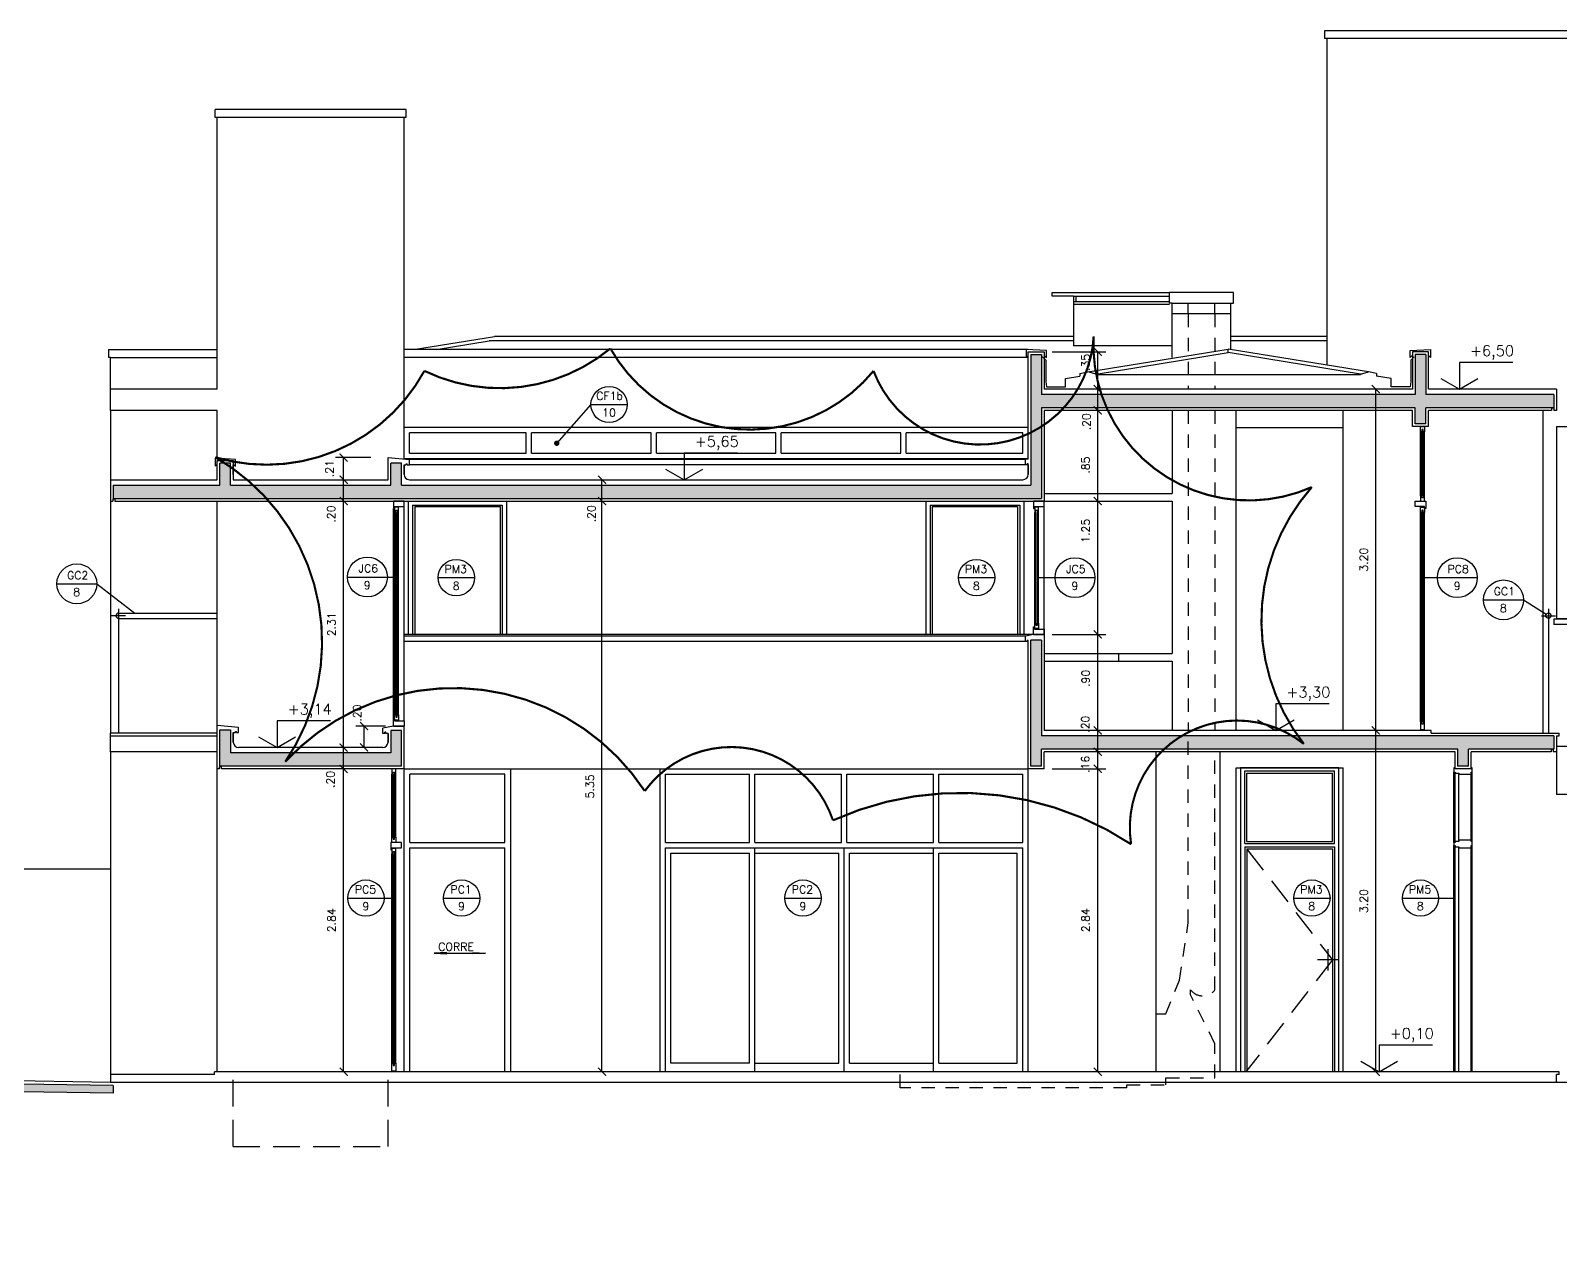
# Model space of a CAD drawing. Header units: millimetres. Extents: x 361 to 486, y 146 to 158.
# Drawn here: x 371.51 to 385.85, y 146.5 to 157.93 of the extents above; entities that cross this region are included whole.
import ezdxf

# ---------------------------------------------------------------- set-up
doc = ezdxf.new("R2010")
doc.units = ezdxf.units.MM
doc.linetypes.add('DASHDOT', pattern=[1, 0.5, -0.25, 0, -0.25])
doc.linetypes.add('HIDDEN', pattern=[0.375, 0.25, -0.125])
for name, color, linetype in [('ALV', 5, 'Continuous'), ('CAIX', 2, 'Continuous'), ('CAIXN', 7, 'Continuous'), ('COTAS', 1, 'Continuous'), ('LPROJ', 7, 'HIDDEN'), ('LVISTA', 1, 'Continuous'), ('LVISTA01', 8, 'Continuous'), ('LVISTA02', 1, 'Continuous'), ('LVISTA025', 3, 'Continuous'), ('LVISTA03', 4, 'Continuous'), ('NOTAS', 2, 'Continuous'), ('REVEST', 2, 'Continuous'), ('SOLID', 8, 'Continuous')]:
    doc.layers.add(name, color=color, linetype=linetype)
doc.styles.add('60-50', font='romans.shx', dxfattribs={"height": 0.075})
doc.styles.add('80-50', font='romans.shx', dxfattribs={"height": 0.1})
doc.dimstyles.new('50', dxfattribs={"dimtxt": 0.1, "dimasz": 2.5, "dimexe": 1.25, "dimexo": 0.625, "dimgap": 0.075, "dimtad": 1, "dimzin": 0, "dimdsep": 46, "dimtxsty": '60-50', "dimcen": 2.5, "dimclrt": 3, "dimadec": 0, "dimazin": 0, "dimtfac": 1, "dimtmove": 0, "dimatfit": 3, "dimfxl": 1, "dimarcsym": 0})

# ---------------------------------------------------------------- blocks, each defined once
blk = doc.blocks.new('_ARCHTICK')
at = {"color": 0, "linetype": 'ByBlock', "const_width": 0.15}
blk.add_lwpolyline([(-0.5, -0.5), (0.5, 0.5)], dxfattribs=at)
blk = doc.blocks.new('*D22')
at = {"color": 0, "linetype": 'ByBlock'}
blk.add_line((374.445, 148.173), (374.445, 151.013), dxfattribs=at)
at = {"layer": 'DEFPOINTS', "color": 0, "linetype": 'ByBlock'}
for p in [(374.445, 151.013), (374.445, 151.013), (374.445, 148.173)]:
    blk.add_point(p, dxfattribs=at)
at = {"color": 0, "linetype": 'ByBlock', "xscale": 0.075, "yscale": 0.075, "zscale": 0.075}
for p, rotation in [((374.445, 151.013), 90), ((374.445, 148.173), 270)]:
    blk.add_blockref('_ARCHTICK', p, dxfattribs=dict(at, rotation=rotation))
at = {"color": 3, "linetype": 'ByBlock', "insert": (374.332, 149.593), "char_height": 0.075, "attachment_point": 5, "rotation": 90, "style": '60-50'}
blk.add_mtext('2.84', dxfattribs=at)
blk = doc.blocks.new('*D23')
at = {"color": 0, "linetype": 'ByBlock'}
blk.add_line((374.53, 151.023), (374.53, 151.223), dxfattribs=at)
at = {"layer": 'DEFPOINTS', "color": 0, "linetype": 'ByBlock'}
for p in [(374.53, 151.223), (374.53, 151.223), (374.53, 151.023)]:
    blk.add_point(p, dxfattribs=at)
at = {"color": 0, "linetype": 'ByBlock', "xscale": 0.075, "yscale": 0.075, "zscale": 0.075}
for p, rotation in [((374.53, 151.223), 90), ((374.53, 151.023), 270)]:
    blk.add_blockref('_ARCHTICK', p, dxfattribs=dict(at, rotation=rotation))
at = {"color": 3, "linetype": 'ByBlock', "insert": (374.406, 150.923), "char_height": 0.075, "attachment_point": 5, "rotation": 90, "style": '60-50'}
blk.add_mtext('.20', dxfattribs=at)
blk = doc.blocks.new('*D24')
at = {"color": 0, "linetype": 'ByBlock'}
blk.add_line((374.445, 151.213), (374.445, 153.523), dxfattribs=at)
at = {"layer": 'DEFPOINTS', "color": 0, "linetype": 'ByBlock'}
for p in [(374.445, 153.523), (374.445, 153.523), (374.445, 151.213)]:
    blk.add_point(p, dxfattribs=at)
at = {"color": 0, "linetype": 'ByBlock', "xscale": 0.075, "yscale": 0.075, "zscale": 0.075}
for p, rotation in [((374.445, 153.523), 90), ((374.445, 151.213), 270)]:
    blk.add_blockref('_ARCHTICK', p, dxfattribs=dict(at, rotation=rotation))
at = {"color": 3, "linetype": 'ByBlock', "insert": (374.332, 152.368), "char_height": 0.075, "attachment_point": 5, "rotation": 90, "style": '60-50'}
blk.add_mtext('2.31', dxfattribs=at)
blk = doc.blocks.new('*D25')
at = {"color": 0, "linetype": 'ByBlock'}
blk.add_line((374.53, 153.523), (374.53, 153.723), dxfattribs=at)
at = {"layer": 'DEFPOINTS', "color": 0, "linetype": 'ByBlock'}
for p in [(374.53, 153.723), (374.53, 153.723), (374.53, 153.523)]:
    blk.add_point(p, dxfattribs=at)
at = {"color": 0, "linetype": 'ByBlock', "xscale": 0.075, "yscale": 0.075, "zscale": 0.075}
for p, rotation in [((374.53, 153.723), 90), ((374.53, 153.523), 270)]:
    blk.add_blockref('_ARCHTICK', p, dxfattribs=dict(at, rotation=rotation))
at = {"color": 3, "linetype": 'ByBlock', "insert": (374.413, 153.401), "char_height": 0.075, "attachment_point": 5, "rotation": 90, "style": '60-50'}
blk.add_mtext('.20', dxfattribs=at)
blk = doc.blocks.new('*D26')
at = {"color": 0, "linetype": 'ByBlock'}
for p, q in [((374.786, 153.931), (374.455, 153.931)), ((374.53, 153.723), (374.53, 153.931))]:
    blk.add_line(p, q, dxfattribs=at)
at = {"layer": 'DEFPOINTS', "color": 0, "linetype": 'ByBlock'}
for p in [(374.53, 153.931), (374.861, 153.931), (374.53, 153.723)]:
    blk.add_point(p, dxfattribs=at)
at = {"color": 0, "linetype": 'ByBlock', "xscale": 0.075, "yscale": 0.075, "zscale": 0.075}
for p, rotation in [((374.53, 153.931), 90), ((374.53, 153.723), 270)]:
    blk.add_blockref('_ARCHTICK', p, dxfattribs=dict(at, rotation=rotation))
at = {"color": 3, "linetype": 'ByBlock', "insert": (374.398, 153.827), "char_height": 0.075, "attachment_point": 5, "rotation": 90, "style": '60-50'}
blk.add_mtext('.21', dxfattribs=at)
blk = doc.blocks.new('*D27')
at = {"color": 0, "linetype": 'ByBlock'}
for p, q in [((374.836, 151.423), (374.561, 151.423)), ((374.636, 151.423), (374.636, 151.223)), ((374.579, 151.223), (374.561, 151.223))]:
    blk.add_line(p, q, dxfattribs=at)
at = {"layer": 'DEFPOINTS', "color": 0, "linetype": 'ByBlock'}
for p in [(374.911, 151.423), (374.636, 151.223), (374.654, 151.223)]:
    blk.add_point(p, dxfattribs=at)
at = {"color": 0, "linetype": 'ByBlock', "xscale": 0.075, "yscale": 0.075, "zscale": 0.075}
for p, rotation in [((374.636, 151.423), 90), ((374.636, 151.223), 270)]:
    blk.add_blockref('_ARCHTICK', p, dxfattribs=dict(at, rotation=rotation))
at = {"color": 3, "linetype": 'ByBlock', "insert": (374.573, 151.546), "char_height": 0.075, "attachment_point": 5, "rotation": 90, "style": '60-50'}
blk.add_mtext('.20', dxfattribs=at)
blk = doc.blocks.new('*D28')
at = {"color": 0, "linetype": 'ByBlock'}
blk.add_line((376.866, 148.173), (376.866, 153.523), dxfattribs=at)
at = {"layer": 'DEFPOINTS', "color": 0, "linetype": 'ByBlock'}
for p in [(376.866, 153.523), (376.866, 153.523), (376.866, 148.173)]:
    blk.add_point(p, dxfattribs=at)
at = {"color": 0, "linetype": 'ByBlock', "xscale": 0.075, "yscale": 0.075, "zscale": 0.075}
for p, rotation in [((376.866, 153.523), 90), ((376.866, 148.173), 270)]:
    blk.add_blockref('_ARCHTICK', p, dxfattribs=dict(at, rotation=rotation))
at = {"color": 3, "linetype": 'ByBlock', "insert": (376.753, 150.848), "char_height": 0.075, "attachment_point": 5, "rotation": 90, "style": '60-50'}
blk.add_mtext('5.35', dxfattribs=at)
blk = doc.blocks.new('*D29')
at = {"color": 0, "linetype": 'ByBlock'}
blk.add_line((376.866, 153.523), (376.866, 153.723), dxfattribs=at)
at = {"layer": 'DEFPOINTS', "color": 0, "linetype": 'ByBlock'}
for p in [(376.866, 153.723), (376.866, 153.723), (376.866, 153.523)]:
    blk.add_point(p, dxfattribs=at)
at = {"color": 0, "linetype": 'ByBlock', "xscale": 0.075, "yscale": 0.075, "zscale": 0.075}
for p, rotation in [((376.866, 153.723), 90), ((376.866, 153.523), 270)]:
    blk.add_blockref('_ARCHTICK', p, dxfattribs=dict(at, rotation=rotation))
at = {"color": 3, "linetype": 'ByBlock', "insert": (376.767, 153.404), "char_height": 0.075, "attachment_point": 5, "rotation": 90, "style": '60-50'}
blk.add_mtext('.20', dxfattribs=at)
blk = doc.blocks.new('*D30')
at = {"color": 0, "linetype": 'ByBlock'}
for p, q in [((381.086, 151.013), (381.587, 151.013)), ((381.512, 148.173), (381.512, 151.013))]:
    blk.add_line(p, q, dxfattribs=at)
at = {"layer": 'DEFPOINTS', "color": 0, "linetype": 'ByBlock'}
for p in [(381.011, 151.013), (381.512, 151.013), (381.512, 148.173)]:
    blk.add_point(p, dxfattribs=at)
at = {"color": 0, "linetype": 'ByBlock', "xscale": 0.075, "yscale": 0.075, "zscale": 0.075}
for p, rotation in [((381.512, 151.013), 90), ((381.512, 148.173), 270)]:
    blk.add_blockref('_ARCHTICK', p, dxfattribs=dict(at, rotation=rotation))
at = {"color": 3, "linetype": 'ByBlock', "insert": (381.399, 149.593), "char_height": 0.075, "attachment_point": 5, "rotation": 90, "style": '60-50'}
blk.add_mtext('2.84', dxfattribs=at)
blk = doc.blocks.new('*D31')
at = {"color": 0, "linetype": 'ByBlock'}
blk.add_line((381.512, 151.013), (381.512, 151.173), dxfattribs=at)
at = {"layer": 'DEFPOINTS', "color": 0, "linetype": 'ByBlock'}
for p in [(381.512, 151.173), (381.512, 151.173), (381.011, 151.013)]:
    blk.add_point(p, dxfattribs=at)
at = {"color": 0, "linetype": 'ByBlock', "xscale": 0.075, "yscale": 0.075, "zscale": 0.075}
for p, rotation in [((381.512, 151.173), 90), ((381.512, 151.013), 270)]:
    blk.add_blockref('_ARCHTICK', p, dxfattribs=dict(at, rotation=rotation))
at = {"color": 3, "linetype": 'ByBlock', "insert": (381.396, 151.055), "char_height": 0.075, "attachment_point": 5, "rotation": 90, "style": '60-50'}
blk.add_mtext('.16', dxfattribs=at)
blk = doc.blocks.new('*D32')
at = {"color": 0, "linetype": 'ByBlock'}
blk.add_line((381.512, 151.173), (381.512, 151.373), dxfattribs=at)
at = {"layer": 'DEFPOINTS', "color": 0, "linetype": 'ByBlock'}
for p in [(381.512, 151.373), (381.512, 151.373), (381.512, 151.173)]:
    blk.add_point(p, dxfattribs=at)
at = {"color": 0, "linetype": 'ByBlock', "xscale": 0.075, "yscale": 0.075, "zscale": 0.075}
for p, rotation in [((381.512, 151.373), 90), ((381.512, 151.173), 270)]:
    blk.add_blockref('_ARCHTICK', p, dxfattribs=dict(at, rotation=rotation))
at = {"color": 3, "linetype": 'ByBlock', "insert": (381.396, 151.431), "char_height": 0.075, "attachment_point": 5, "rotation": 90, "style": '60-50'}
blk.add_mtext('.20', dxfattribs=at)
blk = doc.blocks.new('*D33')
at = {"color": 0, "linetype": 'ByBlock'}
for p, q in [((381.086, 152.273), (381.587, 152.273)), ((381.512, 151.373), (381.512, 152.273))]:
    blk.add_line(p, q, dxfattribs=at)
at = {"layer": 'DEFPOINTS', "color": 0, "linetype": 'ByBlock'}
for p in [(381.011, 152.273), (381.512, 152.273), (381.512, 151.373)]:
    blk.add_point(p, dxfattribs=at)
at = {"color": 0, "linetype": 'ByBlock', "xscale": 0.075, "yscale": 0.075, "zscale": 0.075}
for p, rotation in [((381.512, 152.273), 90), ((381.512, 151.373), 270)]:
    blk.add_blockref('_ARCHTICK', p, dxfattribs=dict(at, rotation=rotation))
at = {"color": 3, "linetype": 'ByBlock', "insert": (381.399, 151.861), "char_height": 0.075, "attachment_point": 5, "rotation": 90, "style": '60-50'}
blk.add_mtext('.90', dxfattribs=at)
blk = doc.blocks.new('*D34')
at = {"color": 0, "linetype": 'ByBlock'}
blk.add_line((381.512, 152.273), (381.512, 153.523), dxfattribs=at)
at = {"layer": 'DEFPOINTS', "color": 0, "linetype": 'ByBlock'}
for p in [(381.512, 153.523), (381.512, 153.523), (381.011, 152.273)]:
    blk.add_point(p, dxfattribs=at)
at = {"color": 0, "linetype": 'ByBlock', "xscale": 0.075, "yscale": 0.075, "zscale": 0.075}
for p, rotation in [((381.512, 153.523), 90), ((381.512, 152.273), 270)]:
    blk.add_blockref('_ARCHTICK', p, dxfattribs=dict(at, rotation=rotation))
at = {"color": 3, "linetype": 'ByBlock', "insert": (381.399, 153.244), "char_height": 0.075, "attachment_point": 5, "rotation": 90, "style": '60-50'}
blk.add_mtext('1.25', dxfattribs=at)
blk = doc.blocks.new('*D35')
at = {"color": 0, "linetype": 'ByBlock'}
blk.add_line((381.512, 153.523), (381.512, 154.373), dxfattribs=at)
at = {"layer": 'DEFPOINTS', "color": 0, "linetype": 'ByBlock'}
for p in [(381.512, 154.373), (381.512, 154.373), (381.512, 153.523)]:
    blk.add_point(p, dxfattribs=at)
at = {"color": 0, "linetype": 'ByBlock', "xscale": 0.075, "yscale": 0.075, "zscale": 0.075}
for p, rotation in [((381.512, 154.373), 90), ((381.512, 153.523), 270)]:
    blk.add_blockref('_ARCHTICK', p, dxfattribs=dict(at, rotation=rotation))
at = {"color": 3, "linetype": 'ByBlock', "insert": (381.399, 153.86), "char_height": 0.075, "attachment_point": 5, "rotation": 90, "style": '60-50'}
blk.add_mtext('.85', dxfattribs=at)
blk = doc.blocks.new('*D36')
at = {"color": 0, "linetype": 'ByBlock'}
blk.add_line((381.512, 154.373), (381.512, 154.573), dxfattribs=at)
at = {"layer": 'DEFPOINTS', "color": 0, "linetype": 'ByBlock'}
for p in [(381.512, 154.573), (381.512, 154.573), (381.512, 154.373)]:
    blk.add_point(p, dxfattribs=at)
at = {"color": 0, "linetype": 'ByBlock', "xscale": 0.075, "yscale": 0.075, "zscale": 0.075}
for p, rotation in [((381.512, 154.573), 90), ((381.512, 154.373), 270)]:
    blk.add_blockref('_ARCHTICK', p, dxfattribs=dict(at, rotation=rotation))
at = {"color": 3, "linetype": 'ByBlock', "insert": (381.406, 154.266), "char_height": 0.075, "attachment_point": 5, "rotation": 90, "style": '60-50'}
blk.add_mtext('.20', dxfattribs=at)
blk = doc.blocks.new('*D37')
at = {"color": 0, "linetype": 'ByBlock'}
for p, q in [((381.086, 154.923), (381.587, 154.923)), ((381.512, 154.573), (381.512, 154.923))]:
    blk.add_line(p, q, dxfattribs=at)
at = {"layer": 'DEFPOINTS', "color": 0, "linetype": 'ByBlock'}
for p in [(381.011, 154.923), (381.512, 154.923), (381.512, 154.573)]:
    blk.add_point(p, dxfattribs=at)
at = {"color": 0, "linetype": 'ByBlock', "xscale": 0.075, "yscale": 0.075, "zscale": 0.075}
for p, rotation in [((381.512, 154.923), 90), ((381.512, 154.573), 270)]:
    blk.add_blockref('_ARCHTICK', p, dxfattribs=dict(at, rotation=rotation))
at = {"color": 3, "linetype": 'ByBlock', "insert": (381.399, 154.822), "char_height": 0.075, "attachment_point": 5, "rotation": 90, "style": '60-50'}
blk.add_mtext('.35', dxfattribs=at)
blk = doc.blocks.new('*D38')
at = {"color": 0, "linetype": 'ByBlock'}
blk.add_line((384.118, 148.173), (384.118, 151.373), dxfattribs=at)
at = {"layer": 'DEFPOINTS', "color": 0, "linetype": 'ByBlock'}
for p in [(384.118, 151.373), (384.118, 151.373), (384.118, 148.173)]:
    blk.add_point(p, dxfattribs=at)
at = {"color": 0, "linetype": 'ByBlock', "xscale": 0.075, "yscale": 0.075, "zscale": 0.075}
for p, rotation in [((384.118, 151.373), 90), ((384.118, 148.173), 270)]:
    blk.add_blockref('_ARCHTICK', p, dxfattribs=dict(at, rotation=rotation))
at = {"color": 3, "linetype": 'ByBlock', "insert": (384.005, 149.773), "char_height": 0.075, "attachment_point": 5, "rotation": 90, "style": '60-50'}
blk.add_mtext('3.20', dxfattribs=at)
blk = doc.blocks.new('*D39')
at = {"color": 0, "linetype": 'ByBlock'}
blk.add_line((384.118, 151.373), (384.118, 154.573), dxfattribs=at)
at = {"layer": 'DEFPOINTS', "color": 0, "linetype": 'ByBlock'}
for p in [(384.118, 154.573), (384.118, 154.573), (384.118, 151.373)]:
    blk.add_point(p, dxfattribs=at)
at = {"color": 0, "linetype": 'ByBlock', "xscale": 0.075, "yscale": 0.075, "zscale": 0.075}
for p, rotation in [((384.118, 154.573), 90), ((384.118, 151.373), 270)]:
    blk.add_blockref('_ARCHTICK', p, dxfattribs=dict(at, rotation=rotation))
at = {"color": 3, "linetype": 'ByBlock', "insert": (384.005, 152.973), "char_height": 0.075, "attachment_point": 5, "rotation": 90, "style": '60-50'}
blk.add_mtext('3.20', dxfattribs=at)

msp = doc.modelspace()

# ---------------------------------------------------------------- hatches: boundary and pattern name
at = {"layer": 'SOLID'}
h = msp.add_hatch(color=256, dxfattribs=at)
h.paths.add_polyline_path([(380.986, 153.548), (380.986, 154.398), (384.486, 154.398), (384.486, 154.248), (384.586, 154.248), (384.586, 154.398), (385.786, 154.398), (385.786, 154.523), (384.586, 154.523), (384.586, 154.898), (384.486, 154.898), (384.486, 154.523), (380.986, 154.523), (380.986, 154.898), (380.886, 154.898), (380.886, 153.673), (374.986, 153.673), (374.986, 153.879), (374.886, 153.879), (374.886, 153.673), (373.386, 153.673), (373.386, 153.879), (373.286, 153.879), (373.286, 153.673), (372.286, 153.673), (372.286, 153.548)])
h.paths.add_polyline_path([(374.986, 151.038), (374.986, 151.371), (374.886, 151.371), (374.886, 151.163), (373.386, 151.163), (373.386, 151.379), (373.286, 151.379), (373.286, 151.038)])
h.paths.add_polyline_path([(380.986, 151.323), (380.986, 152.218), (380.886, 152.218), (380.886, 151.038), (380.986, 151.038), (380.986, 151.198), (384.886, 151.198), (384.886, 151.038), (384.986, 151.038), (384.986, 151.198), (385.786, 151.198), (385.786, 151.323)])
h = msp.add_hatch(color=256, dxfattribs=at)
h.paths.add_polyline_path([(362.205, 151.998), (365.844, 151.998), (365.844, 147.823), (365.944, 147.823), (365.944, 151.998), (366.699, 151.998), (366.699, 154.348), (366.563, 154.348), (366.563, 154.073), (365.194, 154.073), (365.194, 154.348), (365.094, 154.348), (365.094, 152.123), (362.112, 152.123), (362.112, 152.393), (362.005, 152.393), (362.005, 147.823), (362.205, 147.823)])
h.paths.add_polyline_path([(365.194, 152.123), (365.194, 153.948), (366.563, 153.948), (366.563, 152.123)], flags=16)
h.paths.add_polyline_path([(367.463, 151.323), (366.563, 151.323), (366.563, 147.823), (366.699, 147.823), (366.699, 151.198), (367.463, 151.198)])
h.paths.add_polyline_path([(368.702, 148.067), (368.126, 148.038), (368.126, 147.963), (368.532, 147.978), (368.532, 146.498), (370.932, 146.498), (370.932, 147.992), (372.286, 147.971), (372.286, 148.043), (370.762, 148.068), (370.762, 146.668), (368.702, 146.668)])
h.paths.add_polyline_path([(365.358, 153.611), (366.398, 153.611), (366.398, 153.761), (365.358, 153.761)], flags=8)

# ---------------------------------------------------------------- linework, layer by layer
at = {"layer": 'ALV'}
for p, q in [((380.886, 154.898), (380.986, 154.898)), ((380.886, 154.898), (380.886, 153.673)), ((380.986, 154.898), (380.986, 154.523)), ((384.486, 154.898), (384.486, 154.523)), ((384.586, 154.898), (384.486, 154.898)), ((384.586, 154.898), (384.586, 154.523)), ((384.486, 154.523), (380.986, 154.523)), ((385.786, 154.523), (384.586, 154.523)), ((385.786, 154.523), (385.786, 154.398)), ((380.986, 154.398), (380.986, 153.548)), ((384.486, 154.398), (380.986, 154.398)), ((384.486, 154.248), (384.486, 154.398)), ((385.786, 154.398), (384.586, 154.398)), ((384.586, 154.248), (384.586, 154.398)), ((384.586, 154.248), (384.486, 154.248)), ((373.286, 153.673), (373.286, 153.879)), ((373.386, 153.879), (373.286, 153.879)), ((373.386, 153.673), (373.386, 153.879)), ((374.886, 153.673), (374.886, 153.879)), ((374.986, 153.879), (374.886, 153.879)), ((374.986, 153.673), (374.986, 153.879)), ((372.286, 153.673), (373.286, 153.673)), ((372.286, 153.673), (372.286, 153.548)), ((372.286, 153.548), (380.986, 153.548)), ((373.386, 153.673), (374.886, 153.673)), ((374.986, 153.673), (380.886, 153.673)), ((380.886, 151.038), (380.886, 152.218)), ((380.986, 152.218), (380.886, 152.218)), ((380.986, 152.218), (380.986, 151.323)), ((373.286, 151.038), (373.286, 151.379)), ((373.286, 151.379), (373.386, 151.379)), ((373.386, 151.379), (373.386, 151.163)), ((374.886, 151.371), (374.886, 151.163)), ((374.986, 151.371), (374.886, 151.371)), ((374.986, 151.038), (374.986, 151.371)), ((385.786, 151.323), (380.986, 151.323)), ((385.786, 151.323), (385.786, 151.198)), ((374.886, 151.163), (373.386, 151.163)), ((380.986, 151.038), (380.986, 151.198)), ((384.886, 151.198), (380.986, 151.198)), ((384.886, 151.038), (384.886, 151.198)), ((385.786, 151.198), (384.986, 151.198)), ((384.986, 151.038), (384.986, 151.198)), ((374.986, 151.038), (373.286, 151.038)), ((380.986, 151.038), (380.886, 151.038)), ((384.986, 151.038), (384.886, 151.038)), ((372.286, 148.043), (370.762, 148.068)), ((372.286, 147.971), (370.932, 147.992)), ((372.286, 148.043), (372.286, 147.971))]:
    msp.add_line(p, q, dxfattribs=at)
at = {"layer": 'CAIX', "color": 1}
for p, q in [((384.538, 153.573), (384.538, 154.173)), ((384.573, 153.573), (384.573, 154.173)), ((374.911, 151.483), (374.911, 153.453)), ((374.923, 151.518), (374.923, 153.417)), ((374.958, 151.518), (374.958, 153.417)), ((375.011, 151.463), (375.011, 153.473)), ((380.923, 152.378), (380.923, 153.417)), ((380.958, 152.378), (380.958, 153.417)), ((384.538, 151.453), (384.538, 153.417)), ((384.573, 151.453), (384.573, 153.417)), ((374.898, 150.373), (374.898, 150.963)), ((374.933, 150.373), (374.933, 150.963)), ((374.898, 148.253), (374.898, 150.217)), ((374.933, 148.253), (374.933, 150.217))]:
    msp.add_line(p, q, dxfattribs=at)
at = {"layer": 'CAIX'}
for p, q in [((384.548, 153.573), (384.548, 154.173)), ((384.563, 153.573), (384.563, 154.173)), ((374.933, 151.518), (374.933, 153.417)), ((374.948, 151.518), (374.948, 153.417)), ((380.933, 152.378), (380.933, 153.417)), ((380.948, 152.378), (380.948, 153.417)), ((384.548, 151.453), (384.548, 153.417)), ((384.563, 151.453), (384.563, 153.417)), ((385.786, 152.448), (385.786, 152.448)), ((384.861, 150.333), (384.861, 150.973)), ((374.908, 150.373), (374.908, 150.963)), ((374.923, 150.373), (374.923, 150.963)), ((384.896, 150.343), (384.896, 150.963)), ((384.861, 148.173), (384.861, 150.283)), ((384.896, 148.173), (384.896, 150.273)), ((374.908, 148.253), (374.908, 150.217)), ((374.923, 148.253), (374.923, 150.217))]:
    msp.add_line(p, q, dxfattribs=at)
for points in [[(381.011, 154.888), (381.031, 154.868), (381.031, 154.933), (380.841, 154.943), (380.841, 154.868), (380.861, 154.888)], [(380.995, 154.875), (381.025, 154.845), (381.025, 154.643), (381.032, 154.593)], [(384.477, 154.875), (384.447, 154.845), (384.447, 154.643), (384.439, 154.593)], [(384.461, 154.888), (384.441, 154.868), (384.441, 154.933), (384.631, 154.943), (384.631, 154.868), (384.611, 154.888)], [(373.411, 153.869), (373.431, 153.849), (373.431, 153.914), (373.241, 153.924), (373.241, 153.849), (373.261, 153.869)], [(384.861, 151.023), (384.851, 151.023), (384.851, 150.983), (384.861, 150.983), (384.861, 150.973), (384.896, 150.973), (384.896, 150.963), (385.011, 150.963), (385.011, 150.983), (385.021, 150.983), (385.021, 151.023), (385.011, 151.023)]]:
    msp.add_lwpolyline(points, dxfattribs=at)
for points in [[(384.573, 154.223), (384.573, 154.173), (384.563, 154.173), (384.563, 154.193), (384.548, 154.193), (384.548, 154.173), (384.538, 154.173), (384.538, 154.223)], [(384.573, 153.523), (384.573, 153.573), (384.563, 153.573), (384.563, 153.553), (384.548, 153.553), (384.548, 153.573), (384.538, 153.573), (384.538, 153.523)], [(374.911, 153.523), (374.911, 153.453), (374.921, 153.453), (374.921, 153.473), (375.011, 153.473), (375.011, 153.523)], [(374.923, 153.467), (374.923, 153.417), (374.933, 153.417), (374.933, 153.437), (374.948, 153.437), (374.948, 153.417), (374.958, 153.417), (374.958, 153.467)], [(380.911, 153.523), (380.911, 153.453), (380.921, 153.453), (380.921, 153.473), (381.011, 153.473), (381.011, 153.523)], [(380.923, 153.467), (380.923, 153.417), (380.933, 153.417), (380.933, 153.437), (380.948, 153.437), (380.948, 153.417), (380.958, 153.417), (380.958, 153.467)], [(384.586, 153.523), (384.586, 153.453), (384.576, 153.453), (384.576, 153.473), (384.486, 153.473), (384.486, 153.523)], [(384.573, 153.467), (384.573, 153.417), (384.563, 153.417), (384.563, 153.437), (384.548, 153.437), (384.548, 153.417), (384.538, 153.417), (384.538, 153.467)], [(380.911, 152.273), (380.911, 152.343), (380.921, 152.343), (380.921, 152.323), (381.011, 152.323), (381.011, 152.273)], [(380.923, 152.328), (380.923, 152.378), (380.933, 152.378), (380.933, 152.358), (380.948, 152.358), (380.948, 152.378), (380.958, 152.378), (380.958, 152.328)], [(374.911, 151.413), (374.911, 151.483), (374.921, 151.483), (374.921, 151.463), (375.011, 151.463), (375.011, 151.413)], [(374.923, 151.468), (374.923, 151.518), (374.933, 151.518), (374.933, 151.498), (374.948, 151.498), (374.948, 151.518), (374.958, 151.518), (374.958, 151.468)], [(384.573, 151.38), (384.573, 151.453), (384.563, 151.453), (384.563, 151.433), (384.548, 151.433), (384.548, 151.453), (384.538, 151.453), (384.538, 151.38)], [(374.898, 151.013), (374.898, 150.963), (374.908, 150.963), (374.908, 150.983), (374.923, 150.983), (374.923, 150.963), (374.933, 150.963), (374.933, 151.013)], [(374.886, 150.323), (374.886, 150.253), (374.896, 150.253), (374.896, 150.273), (374.986, 150.273), (374.986, 150.323)], [(374.898, 150.323), (374.898, 150.373), (374.908, 150.373), (374.908, 150.353), (374.923, 150.353), (374.923, 150.373), (374.933, 150.373), (374.933, 150.323)], [(374.898, 150.267), (374.898, 150.217), (374.908, 150.217), (374.908, 150.237), (374.923, 150.237), (374.923, 150.217), (374.933, 150.217), (374.933, 150.267)], [(384.896, 150.333), (384.861, 150.333), (384.861, 150.323), (384.851, 150.323), (384.851, 150.293), (384.861, 150.293), (384.861, 150.283), (384.896, 150.283), (384.896, 150.273), (385.011, 150.273), (385.011, 150.293), (385.021, 150.293), (385.021, 150.333), (385.011, 150.333), (385.011, 150.343), (384.896, 150.343)], [(374.898, 148.18), (374.898, 148.253), (374.908, 148.253), (374.908, 148.233), (374.923, 148.233), (374.923, 148.253), (374.933, 148.253), (374.933, 148.18)]]:
    msp.add_lwpolyline(points, close=True, dxfattribs=at)
at = {"layer": 'CAIXN', "color": 8, "ltscale": 0.5}
for p, q in [((376.763, 154.428), (376.443, 154.065)), ((376.763, 154.428), (377.103, 154.428)), ((371.758, 152.747), (372.132, 152.747)), ((372.132, 152.747), (372.489, 152.473)), ((374.481, 152.811), (374.933, 152.811)), ((375.331, 152.805), (375.671, 152.805)), ((380.207, 152.805), (380.547, 152.805)), ((380.948, 152.805), (381.486, 152.805)), ((384.563, 152.805), (385.069, 152.805)), ((385.128, 152.596), (385.502, 152.596)), ((385.502, 152.596), (385.715, 152.462)), ((374.484, 149.801), (374.908, 149.801)), ((375.381, 149.801), (375.721, 149.801)), ((378.58, 149.801), (378.92, 149.801)), ((383.349, 149.801), (383.689, 149.801)), ((384.367, 149.801), (384.861, 149.801))]:
    msp.add_line(p, q, dxfattribs=at)
at = {"layer": 'CAIXN', "color": 8, "ltscale": 0.5, "const_width": 0.025}
msp.add_lwpolyline([(376.43, 154.065, 1), (376.455, 154.065, 1)], format="xyb", close=True, dxfattribs=at)
at = {"layer": 'CAIXN', "color": 8, "ltscale": 0.5}
for centre, radius in [((376.933, 154.428), 0.17), ((374.668, 152.811), 0.187), ((375.501, 152.805), 0.17), ((380.377, 152.805), 0.17), ((381.299, 152.805), 0.187), ((384.882, 152.805), 0.187), ((371.945, 152.747), 0.187), ((385.315, 152.596), 0.187), ((374.654, 149.801), 0.17), ((375.551, 149.801), 0.17), ((378.75, 149.801), 0.17), ((383.519, 149.801), 0.17), ((384.537, 149.801), 0.17)]:
    msp.add_circle(centre, radius, dxfattribs=at)
at = {"layer": 'LPROJ', "ltscale": 0.5}
for p, q in [((382.361, 155.278), (382.361, 154.573)), ((382.611, 155.278), (382.611, 154.573)), ((382.361, 154.373), (382.361, 151.373)), ((382.611, 154.373), (382.611, 151.373)), ((379.661, 148.023), (379.661, 148.173)), ((381.786, 148.023), (379.661, 148.023))]:
    msp.add_line(p, q, dxfattribs=at)
at = {"layer": 'LPROJ'}
for p, q in [((382.911, 150.26), (383.711, 149.223)), ((383.711, 149.223), (382.901, 148.173)), ((373.411, 147.473), (373.411, 148.173)), ((374.861, 147.473), (374.861, 148.173)), ((373.411, 147.473), (374.861, 147.473))]:
    msp.add_line(p, q, dxfattribs=at)
at = {"layer": 'LPROJ', "ltscale": 0.5}
msp.add_lwpolyline([(382.061, 148.717), (382.152, 148.717), (382.278, 149.032), (382.361, 149.57), (382.361, 151.373)], dxfattribs=at)
msp.add_lwpolyline([(381.786, 148.023), (381.786, 148.051), (382.152, 148.051), (382.152, 148.115), (382.611, 148.115), (382.611, 148.436), (382.382, 148.894), (382.382, 148.94), (382.382, 148.94, 0.486468), (382.611, 148.94), (382.611, 148.94), (382.611, 151.173)], format="xyb", dxfattribs=at)
at = {"layer": 'LVISTA', "color": 1}
for p, q in [((382.186, 155.378), (382.186, 155.478)), ((382.786, 155.478), (382.186, 155.478)), ((382.786, 155.378), (382.786, 155.478)), ((382.211, 155.378), (382.186, 155.378)), ((382.211, 154.869), (382.211, 155.378)), ((382.211, 155.378), (382.786, 155.378)), ((382.761, 155.278), (382.211, 155.278)), ((382.361, 155.278), (382.361, 155.378)), ((382.611, 155.278), (382.611, 155.378)), ((382.761, 154.942), (382.761, 155.378))]:
    msp.add_line(p, q, dxfattribs=at)
at = {"layer": 'LVISTA'}
for p, q in [((372.261, 154.868), (373.261, 154.868)), ((381.496, 154.714), (382.736, 154.916)), ((382.736, 154.916), (382.736, 154.946)), ((383.975, 154.714), (382.736, 154.916))]:
    msp.add_line(p, q, dxfattribs=at)
at = {"layer": 'LVISTA', "color": 2}
for p, q in [((381.032, 154.593), (381.211, 154.593)), ((381.211, 154.593), (381.211, 154.671)), ((384.261, 154.593), (384.261, 154.671)), ((384.439, 154.593), (384.261, 154.593)), ((385.811, 151.173), (385.811, 150.773)), ((386.111, 150.773), (385.811, 150.773))]:
    msp.add_line(p, q, dxfattribs=at)
at = {"layer": 'LVISTA01'}
for p, q in [((381.086, 155.478), (382.186, 155.478)), ((381.086, 155.443), (381.086, 155.478)), ((381.286, 155.443), (381.086, 155.443)), ((381.286, 155.443), (381.286, 154.977)), ((381.286, 155.443), (382.186, 155.443)), ((381.311, 155.393), (381.311, 155.443)), ((381.286, 155.393), (382.186, 155.393)), ((381.286, 155.368), (382.186, 155.368)), ((375.099, 154.943), (375.859, 155.067)), ((375.311, 154.943), (375.809, 155.024)), ((381.286, 155.024), (375.809, 155.024)), ((381.286, 155.067), (375.859, 155.067)), ((383.661, 155.067), (382.761, 155.067)), ((383.661, 155.024), (382.761, 155.024)), ((382.211, 154.977), (381.286, 154.977)), ((372.261, 150.073), (366.733, 150.073))]:
    msp.add_line(p, q, dxfattribs=at)
at = {"layer": 'LVISTA02'}
for p, q in [((386.981, 157.858), (383.641, 157.858)), ((375.031, 157.118), (373.241, 157.118)), ((380.861, 154.868), (375.011, 154.868)), ((372.261, 154.373), (372.261, 153.723)), ((382.211, 154.373), (382.211, 153.593)), ((380.861, 154.213), (375.011, 154.213)), ((375.061, 153.973), (375.061, 154.163)), ((376.156, 154.163), (375.061, 154.163)), ((376.156, 153.973), (376.156, 154.163)), ((376.206, 153.973), (376.206, 154.163)), ((377.326, 154.163), (376.206, 154.163)), ((377.326, 153.973), (377.326, 154.163)), ((377.376, 153.973), (377.376, 154.163)), ((378.496, 154.163), (377.376, 154.163)), ((378.496, 153.973), (378.496, 154.163)), ((378.546, 153.973), (378.546, 154.163)), ((379.666, 154.163), (378.546, 154.163)), ((379.666, 153.973), (379.666, 154.163)), ((379.716, 153.973), (379.716, 154.163)), ((380.811, 154.163), (379.716, 154.163)), ((380.811, 153.973), (380.811, 154.163)), ((382.811, 154.213), (383.811, 154.213)), ((385.811, 154.223), (386.811, 154.223)), ((385.811, 154.223), (385.811, 152.423)), ((375.011, 153.923), (380.861, 153.923)), ((375.061, 153.973), (376.156, 153.973)), ((380.836, 153.913), (375.061, 153.913)), ((380.836, 153.863), (375.061, 153.863)), ((376.206, 153.973), (377.326, 153.973)), ((377.376, 153.973), (378.496, 153.973)), ((378.546, 153.973), (379.666, 153.973)), ((379.716, 153.973), (380.811, 153.973)), ((381.011, 153.593), (382.211, 153.593)), ((372.261, 153.523), (372.261, 151.348)), ((375.051, 153.523), (375.051, 152.273)), ((375.091, 153.483), (375.931, 153.483)), ((375.091, 153.483), (375.091, 152.273)), ((375.111, 153.523), (375.911, 153.523)), ((375.111, 153.473), (375.911, 153.473)), ((375.111, 153.473), (375.111, 152.273)), ((375.911, 153.473), (375.911, 152.273)), ((375.931, 153.483), (375.931, 152.273)), ((375.971, 153.523), (375.971, 152.273)), ((379.901, 153.523), (379.901, 152.273)), ((379.941, 153.483), (380.781, 153.483)), ((379.941, 153.483), (379.941, 152.273)), ((379.961, 153.473), (380.761, 153.473)), ((379.961, 153.473), (379.961, 152.273)), ((380.761, 153.473), (380.761, 152.273)), ((380.781, 153.483), (380.781, 152.273)), ((380.821, 153.523), (380.821, 152.273)), ((381.011, 153.523), (382.211, 153.523)), ((382.211, 153.523), (382.211, 152.093)), ((372.336, 152.514), (372.336, 151.348)), ((385.736, 152.514), (385.736, 151.348)), ((386.836, 152.415), (385.786, 152.415)), ((385.786, 152.415), (385.786, 152.365)), ((385.811, 152.423), (386.811, 152.423)), ((380.911, 152.273), (375.011, 152.273)), ((386.836, 152.365), (385.786, 152.365)), ((380.836, 152.205), (375.011, 152.205)), ((381.711, 152.093), (382.211, 152.093)), ((381.711, 152.023), (382.211, 152.023)), ((382.211, 152.023), (382.211, 151.373)), ((372.261, 151.323), (373.261, 151.323)), ((372.261, 151.173), (372.261, 148.148)), ((382.061, 148.173), (382.061, 151.173)), ((382.661, 148.173), (382.661, 151.173)), ((376.011, 148.173), (376.011, 151.013)), ((377.411, 148.173), (377.411, 151.013)), ((380.861, 148.173), (380.861, 151.003)), ((382.811, 148.173), (382.811, 151.023)), ((382.811, 151.023), (383.811, 151.023)), ((382.851, 151.023), (382.851, 148.173)), ((383.771, 151.023), (382.851, 151.023)), ((382.891, 150.313), (382.891, 150.993)), ((382.891, 150.993), (383.731, 150.993)), ((382.911, 150.333), (382.911, 150.973)), ((382.911, 150.973), (383.711, 150.973)), ((383.711, 150.333), (383.711, 150.973)), ((383.731, 150.313), (383.731, 150.993)), ((383.771, 148.173), (383.771, 151.023)), ((383.811, 148.173), (383.811, 151.023)), ((384.851, 150.323), (384.851, 150.983)), ((385.021, 150.333), (385.021, 150.983)), ((375.956, 150.963), (375.066, 150.963)), ((375.066, 150.323), (375.066, 150.963)), ((375.956, 150.323), (375.956, 150.963)), ((385.011, 150.343), (385.011, 150.963)), ((375.066, 150.323), (375.956, 150.323)), ((375.066, 150.273), (375.956, 150.273)), ((375.066, 148.173), (375.066, 150.273)), ((375.956, 148.173), (375.956, 150.273)), ((382.891, 150.313), (383.731, 150.313)), ((382.891, 150.283), (383.731, 150.283)), ((382.891, 150.283), (382.891, 148.173)), ((382.911, 150.333), (383.711, 150.333)), ((382.911, 150.263), (382.911, 148.173)), ((382.911, 150.263), (383.711, 150.263)), ((383.711, 150.263), (383.711, 148.173)), ((383.731, 150.283), (383.731, 148.173)), ((384.851, 148.173), (384.851, 150.293)), ((385.011, 148.173), (385.011, 150.273)), ((385.021, 148.173), (385.021, 150.293)), ((385.811, 148.073), (372.261, 148.073))]:
    msp.add_line(p, q, dxfattribs=at)
at = {"layer": 'LVISTA02', "color": 2}
for p, q in [((372.241, 154.943), (372.241, 154.868)), ((372.241, 154.943), (373.261, 154.943)), ((372.261, 154.868), (372.241, 154.868)), ((372.261, 154.573), (372.261, 154.868)), ((380.861, 154.943), (375.011, 154.943)), ((381.211, 154.671), (381.346, 154.693)), ((381.346, 154.72), (381.421, 154.733)), ((381.346, 154.72), (381.346, 154.693)), ((381.496, 154.714), (381.421, 154.733)), ((381.496, 154.714), (381.496, 154.705)), ((383.975, 154.705), (381.496, 154.705)), ((383.975, 154.714), (384.05, 154.733)), ((383.975, 154.714), (383.975, 154.705)), ((384.125, 154.72), (384.05, 154.733)), ((384.125, 154.72), (384.125, 154.693)), ((384.261, 154.671), (384.125, 154.693)), ((382.811, 151.373), (382.811, 154.373)), ((383.811, 151.373), (383.811, 154.373)), ((385.686, 151.348), (385.686, 154.373)), ((372.336, 152.473), (373.261, 152.473)), ((372.336, 152.423), (373.261, 152.423)), ((380.836, 152.255), (375.011, 152.255)), ((381.011, 152.093), (381.711, 152.093)), ((381.011, 152.023), (381.711, 152.023)), ((381.711, 152.023), (381.711, 152.093)), ((373.261, 151.348), (372.261, 151.348)), ((372.261, 151.173), (372.261, 151.348)), ((373.261, 151.173), (372.261, 151.173)), ((375.011, 151.013), (380.861, 151.013))]:
    msp.add_line(p, q, dxfattribs=at)
at = {"layer": 'LVISTA02', "color": 8}
for p, q in [((377.461, 150.323), (377.461, 150.963)), ((377.461, 150.963), (378.248, 150.963)), ((378.248, 150.323), (378.248, 150.963)), ((378.298, 150.323), (378.298, 150.963)), ((378.298, 150.963), (379.111, 150.963)), ((379.111, 150.323), (379.111, 150.963)), ((379.161, 150.323), (379.161, 150.963)), ((379.161, 150.963), (379.973, 150.963)), ((379.973, 150.323), (379.973, 150.963)), ((380.023, 150.323), (380.023, 150.963)), ((380.023, 150.963), (380.811, 150.963)), ((380.811, 150.323), (380.811, 150.963)), ((377.461, 150.323), (378.248, 150.323)), ((377.461, 148.173), (377.461, 150.273)), ((377.461, 150.273), (380.811, 150.273)), ((378.298, 150.323), (379.111, 150.323)), ((378.298, 148.173), (378.298, 150.273)), ((379.136, 148.173), (379.136, 150.273)), ((379.161, 150.323), (379.973, 150.323)), ((379.973, 148.173), (379.973, 150.273)), ((380.023, 150.323), (380.811, 150.323)), ((380.811, 148.173), (380.811, 150.273)), ((377.513, 148.253), (377.513, 150.223)), ((377.513, 150.223), (378.248, 150.223)), ((378.248, 148.253), (378.248, 150.223)), ((378.298, 150.223), (379.086, 150.223)), ((379.086, 148.253), (379.086, 150.223)), ((379.186, 148.253), (379.186, 150.223)), ((379.186, 150.223), (379.973, 150.223)), ((380.023, 148.253), (380.023, 150.223)), ((380.023, 150.223), (380.758, 150.223)), ((380.758, 148.253), (380.758, 150.223)), ((378.248, 148.253), (377.513, 148.253)), ((378.298, 148.253), (379.086, 148.253)), ((379.186, 148.253), (379.973, 148.253)), ((380.023, 148.253), (380.758, 148.253))]:
    msp.add_line(p, q, dxfattribs=at)
at = {"layer": 'LVISTA02', "color": 2}
msp.add_circle((385.736, 152.448), 0.025, dxfattribs=at)
msp.add_arc((372.336, 152.448), 0.025, 90, 270, dxfattribs=at)
at = {"layer": 'LVISTA025'}
msp.add_line((380.861, 153.863), (380.861, 153.773), dxfattribs=at)
msp.add_arc((380.811, 153.773), 0.05, 270, 0, dxfattribs=at)
at = {"layer": 'LVISTA03', "color": 4}
msp.add_line((392.161, 151.223), (385.811, 151.223), dxfattribs=at)
at = {"layer": 'NOTAS', "color": 8, "linetype": 'DASHDOT'}
for p, q in [((372.401, 152.448), (372.27, 152.448)), ((385.67, 152.448), (385.801, 152.448))]:
    msp.add_line(p, q, dxfattribs=at)
at = {"layer": 'NOTAS', "color": 1}
msp.add_line((375.295, 149.285), (375.775, 149.285), dxfattribs=at)
at = {"layer": 'NOTAS'}
for p, q in [((383.671, 149.123), (383.671, 149.323)), ((383.771, 149.223), (383.571, 149.223))]:
    msp.add_line(p, q, dxfattribs=at)
at = {"layer": 'NOTAS', "color": 211, "const_width": 0.02}
msp.add_lwpolyline([(373.243, 153.933, 0.353788), (375.202, 154.743, 0.293127), (376.945, 154.953, 0.527158), (379.411, 154.743, 0.814356), (381.474, 155.068, 0.561134), (383.519, 153.654, 0.360652), (383.443, 151.247, 0.683446), (381.825, 150.306, 0.257709), (379.031, 150.53, 0.609641), (377.267, 150.805, 0.487414), (373.898, 151.079, 0.43603), (373.243, 153.933)], format="xyb", dxfattribs=at)
at = {"layer": 'NOTAS'}
for points in [[(385.401, 154.823), (384.901, 154.823), (384.901, 154.573)], [(378.137, 153.973), (377.637, 153.973), (377.637, 153.723)], [(383.681, 151.623), (383.181, 151.623), (383.181, 151.373)], [(374.322, 151.463), (373.822, 151.463), (373.822, 151.213)], [(375.413, 149.291), (375.295, 149.285), (375.413, 149.28)], [(375.656, 149.291), (375.775, 149.285), (375.656, 149.28)], [(384.65, 148.423), (384.15, 148.423), (384.15, 148.173)]]:
    msp.add_lwpolyline(points, dxfattribs=at)
at = {"layer": 'NOTAS', "color": 3}
for points in [[(384.728, 154.673), (384.901, 154.573), (385.075, 154.673)], [(377.463, 153.823), (377.637, 153.723), (377.81, 153.823)], [(383.008, 151.473), (383.181, 151.373), (383.354, 151.473)], [(373.648, 151.313), (373.822, 151.213), (373.995, 151.313)], [(383.977, 148.273), (384.15, 148.173), (384.323, 148.273)]]:
    msp.add_lwpolyline(points, dxfattribs=at)
at = {"layer": 'REVEST', "color": 4}
for p, q in [((383.641, 157.858), (383.641, 157.933)), ((383.641, 157.933), (386.981, 157.933)), ((383.661, 154.796), (383.661, 157.858)), ((375.031, 157.193), (373.241, 157.193)), ((373.241, 157.118), (373.241, 157.193)), ((375.031, 157.118), (375.031, 157.193)), ((373.261, 154.573), (373.261, 157.118)), ((375.011, 153.923), (375.011, 157.118)), ((381.421, 154.733), (382.736, 154.946)), ((384.05, 154.733), (382.736, 154.946)), ((373.261, 154.573), (372.261, 154.573)), ((372.261, 154.373), (372.261, 154.573)), ((373.261, 154.373), (372.261, 154.373)), ((373.261, 153.923), (373.261, 154.373)), ((373.261, 151.421), (373.261, 153.523)), ((373.261, 148.173), (373.261, 151.013))]:
    msp.add_line(p, q, dxfattribs=at)
at = {"layer": 'REVEST'}
for p, q in [((380.861, 154.923), (381.011, 154.923)), ((380.861, 153.915), (380.861, 154.923)), ((381.011, 154.923), (381.011, 154.573)), ((384.461, 154.923), (384.461, 154.573)), ((384.611, 154.923), (384.461, 154.923)), ((384.611, 154.573), (384.611, 154.923)), ((384.461, 154.573), (381.011, 154.573)), ((385.811, 154.573), (384.611, 154.573)), ((385.811, 154.573), (385.811, 154.373)), ((381.011, 154.373), (381.011, 153.523)), ((384.461, 154.373), (381.011, 154.373)), ((384.461, 154.223), (384.461, 154.373)), ((385.766, 154.373), (384.611, 154.373)), ((384.611, 154.223), (384.611, 154.373)), ((385.766, 154.393), (385.766, 154.373)), ((385.786, 154.393), (385.766, 154.393)), ((385.786, 154.393), (385.786, 154.373)), ((385.811, 154.373), (385.786, 154.373)), ((384.611, 154.223), (384.461, 154.223)), ((373.261, 153.723), (373.261, 153.904)), ((373.261, 153.904), (373.411, 153.904)), ((373.411, 153.904), (373.411, 153.723)), ((373.411, 153.773), (373.411, 153.863)), ((373.411, 153.773), (373.411, 153.863)), ((374.861, 153.723), (374.861, 153.931)), ((374.861, 153.931), (375.061, 153.913)), ((375.011, 153.773), (375.011, 153.863)), ((375.011, 153.773), (375.011, 153.863)), ((375.011, 153.863), (375.011, 153.773)), ((375.011, 153.863), (375.031, 153.863)), ((375.031, 153.863), (375.031, 153.873)), ((375.031, 153.873), (375.041, 153.873)), ((375.041, 153.863), (375.041, 153.873)), ((375.041, 153.863), (375.061, 153.863)), ((375.061, 153.863), (375.061, 153.913)), ((380.861, 153.915), (380.836, 153.913)), ((380.836, 153.863), (380.836, 153.913)), ((380.851, 153.863), (380.836, 153.863)), ((380.851, 153.863), (380.851, 153.873)), ((380.861, 153.873), (380.851, 153.873)), ((380.861, 153.863), (380.861, 153.873)), ((380.861, 153.773), (380.861, 153.863)), ((380.861, 153.863), (380.861, 153.863)), ((372.261, 153.723), (373.261, 153.723)), ((372.261, 153.723), (372.261, 153.523)), ((373.411, 153.723), (374.861, 153.723)), ((375.061, 153.723), (380.811, 153.723)), ((372.261, 153.523), (372.281, 153.523)), ((372.281, 153.543), (372.301, 153.543)), ((372.281, 153.543), (372.281, 153.523)), ((372.301, 153.543), (372.301, 153.523)), ((372.301, 153.523), (381.011, 153.523)), ((380.911, 152.273), (380.836, 152.255)), ((380.836, 152.205), (380.836, 152.255)), ((380.911, 152.273), (381.011, 152.273)), ((381.011, 152.273), (381.011, 151.373)), ((380.851, 152.205), (380.836, 152.205)), ((380.851, 152.205), (380.851, 152.215)), ((380.861, 152.215), (380.851, 152.215)), ((380.861, 152.205), (380.861, 152.215)), ((380.861, 151.013), (380.861, 152.205)), ((380.861, 152.205), (380.861, 152.205)), ((373.261, 151.013), (373.261, 151.421)), ((373.261, 151.421), (373.461, 151.403)), ((373.461, 151.353), (373.461, 151.403)), ((374.911, 151.413), (374.811, 151.395)), ((374.811, 151.345), (374.811, 151.395)), ((374.911, 151.413), (375.011, 151.413)), ((375.011, 151.013), (375.011, 151.413)), ((373.411, 151.263), (373.411, 151.353)), ((373.411, 151.263), (373.411, 151.353)), ((373.411, 151.353), (373.411, 151.263)), ((373.411, 151.353), (373.431, 151.353)), ((373.431, 151.353), (373.431, 151.363)), ((373.431, 151.363), (373.441, 151.363)), ((373.441, 151.353), (373.441, 151.363)), ((373.441, 151.353), (373.461, 151.353)), ((374.831, 151.345), (374.811, 151.345)), ((374.831, 151.345), (374.831, 151.355)), ((374.841, 151.355), (374.831, 151.355)), ((374.841, 151.345), (374.841, 151.355)), ((374.861, 151.345), (374.841, 151.345)), ((374.861, 151.263), (374.861, 151.345)), ((374.861, 151.263), (374.861, 151.345)), ((374.861, 151.345), (374.861, 151.263)), ((384.636, 151.373), (381.011, 151.373)), ((384.636, 151.348), (384.636, 151.373)), ((384.636, 151.348), (385.836, 151.348)), ((385.811, 151.323), (385.836, 151.323)), ((385.811, 151.323), (385.811, 151.173)), ((385.836, 151.323), (385.836, 151.348)), ((374.811, 151.213), (373.461, 151.213)), ((381.011, 151.013), (381.011, 151.173)), ((384.861, 151.173), (381.011, 151.173)), ((384.861, 151.013), (384.861, 151.173)), ((385.761, 151.173), (385.011, 151.173)), ((385.011, 151.013), (385.011, 151.173)), ((385.761, 151.193), (385.761, 151.173)), ((385.781, 151.193), (385.761, 151.193)), ((385.781, 151.193), (385.781, 151.173)), ((385.811, 151.173), (385.781, 151.173)), ((373.281, 151.013), (373.261, 151.013)), ((373.301, 151.033), (373.281, 151.033)), ((373.281, 151.013), (373.281, 151.033)), ((373.301, 151.013), (373.301, 151.033)), ((375.011, 151.013), (373.301, 151.013)), ((381.011, 151.013), (380.861, 151.013)), ((385.011, 151.013), (384.861, 151.013)), ((372.261, 148.073), (370.732, 148.098)), ((372.261, 148.148), (372.261, 148.073)), ((373.236, 148.148), (372.261, 148.148)), ((373.236, 148.148), (373.236, 148.173)), ((373.261, 148.173), (373.236, 148.173)), ((385.836, 148.173), (373.236, 148.173)), ((385.836, 148.148), (385.811, 148.148)), ((385.811, 148.073), (385.811, 148.148)), ((385.836, 148.148), (385.836, 148.173)), ((397.186, 148.073), (385.811, 148.073))]:
    msp.add_line(p, q, dxfattribs=at)
at = {"layer": 'REVEST', "color": 2}
for p, q in [((381.011, 152.273), (381.011, 153.473)), ((375.011, 148.173), (375.011, 151.003))]:
    msp.add_line(p, q, dxfattribs=at)
at = {"layer": 'REVEST'}
for centre, start, end in [((375.061, 153.773), 180, 270), ((373.461, 151.263), 180, 270), ((374.811, 151.263), 270, 0)]:
    msp.add_arc(centre, 0.05, start, end, dxfattribs=at)

# ---------------------------------------------------------------- texts
at = {"layer": 'CAIXN', "color": 2, "ltscale": 0.5, "char_height": 0.075, "attachment_point": 5, "style": '60-50'}
for s, insert in [('CF1b', (376.938, 154.509)), ('10', (376.932, 154.352)), ('GC2', (371.953, 152.827)), ('JC6', (374.676, 152.892)), ('PM3', (375.496, 152.886)), ('PM3', (380.372, 152.886)), ('JC5', (381.307, 152.886)), ('PC8', (384.89, 152.886)), ('8', (371.943, 152.67)), ('9', (374.666, 152.734)), ('8', (375.499, 152.728)), ('8', (380.375, 152.728)), ('9', (381.297, 152.728)), ('9', (384.88, 152.728)), ('GC1', (385.323, 152.677)), ('8', (385.313, 152.519)), ('PC5', (374.65, 149.882)), ('PC1', (375.546, 149.882)), ('PC2', (378.745, 149.882)), ('PM3', (383.515, 149.882)), ('PM5', (384.533, 149.882)), ('9', (374.653, 149.725)), ('9', (375.549, 149.725)), ('9', (378.748, 149.725)), ('8', (383.517, 149.725)), ('8', (384.535, 149.725))]:
    msp.add_mtext(s, dxfattribs=dict(at, insert=insert))
at = {"layer": 'NOTAS', "color": 3, "style": '80-50'}
for s, p in [('+6,50', (385.002, 154.882)), ('+5,65', (377.737, 154.032)), ('+3,30', (383.281, 151.682)), ('+3,14', (373.922, 151.522)), ('+0,10', (384.25, 148.482))]:
    msp.add_text(s, height=0.1, dxfattribs=at).set_placement(p)
at = {"layer": 'NOTAS', "style": '60-50'}
msp.add_text('CORRE', height=0.075, dxfattribs=at).set_placement((375.332, 149.307))

# ---------------------------------------------------------------- dimensions: what is measured, and where the dimension line sits
at = {"layer": 'COTAS'}
for base, p1, p2, picture, middle in [((381.512, 154.923), (381.512, 154.573), (381.011, 154.923), '*D37', (381.399, 154.822)), ((381.512, 154.573), (381.512, 154.373), (381.512, 154.573), '*D36', (381.406, 154.266)), ((381.512, 154.373), (381.512, 153.523), (381.512, 154.373), '*D35', (381.399, 153.86)), ((376.866, 153.723), (376.866, 153.523), (376.866, 153.723), '*D29', (376.767, 153.404)), ((381.512, 153.523), (381.011, 152.273), (381.512, 153.523), '*D34', (381.399, 153.244)), ((381.512, 152.273), (381.512, 151.373), (381.011, 152.273), '*D33', (381.399, 151.861)), ((381.512, 151.373), (381.512, 151.173), (381.512, 151.373), '*D32', (381.396, 151.431)), ((381.512, 151.173), (381.011, 151.013), (381.512, 151.173), '*D31', (381.396, 151.055))]:
    dim = msp.add_linear_dim(base=base, p1=p1, p2=p2, angle=90, dimstyle='50', override={"dimasz": 0.075, "dimexe": 0.075, "dimexo": 0.075, "dimzin": 4, "dimblk1": 'ARCHTICK', "dimblk2": 'ARCHTICK', "dimsah": 1, "dimse1": 1, "dimtofl": 0, "dimtmove": 2}, dxfattribs=at)
    dim.commit()
    dim.dimension.update_dxf_attribs({"geometry": picture, "text_midpoint": middle, "dimtype": 160})
for base, p1, p2, override, picture, middle in [((384.118, 154.573), (384.118, 151.373), (384.118, 154.573), {"dimasz": 0.075, "dimexe": 0.075, "dimexo": 0.075, "dimzin": 4, "dimblk1": 'ARCHTICK', "dimblk2": 'ARCHTICK', "dimsah": 1, "dimse1": 1, "dimtofl": 0, "dimtmove": 2}, '*D39', (384.005, 152.973)), ((374.445, 153.523), (374.445, 151.213), (374.445, 153.523), {"dimasz": 0.075, "dimexe": 0.075, "dimexo": 0.075, "dimzin": 4, "dimblk1": 'ARCHTICK', "dimblk2": 'ARCHTICK', "dimsah": 1, "dimse1": 1, "dimtofl": 0, "dimtmove": 2}, '*D24', (374.332, 152.368)), ((376.866, 153.523), (376.866, 148.173), (376.866, 153.523), {"dimasz": 0.075, "dimexe": 0.075, "dimexo": 0.075, "dimzin": 4, "dimblk1": 'ARCHTICK', "dimblk2": 'ARCHTICK', "dimsah": 1, "dimtofl": 0, "dimtmove": 2}, '*D28', (376.753, 150.848)), ((384.118, 151.373), (384.118, 148.173), (384.118, 151.373), {"dimasz": 0.075, "dimexe": 0.075, "dimexo": 0.075, "dimzin": 4, "dimblk1": 'ARCHTICK', "dimblk2": 'ARCHTICK', "dimsah": 1, "dimtofl": 0, "dimtmove": 2}, '*D38', (384.005, 149.773)), ((374.445, 151.013), (374.445, 148.173), (374.445, 151.013), {"dimasz": 0.075, "dimexe": 0.075, "dimexo": 0.075, "dimzin": 4, "dimblk1": 'ARCHTICK', "dimblk2": 'ARCHTICK', "dimsah": 1, "dimtofl": 0, "dimtmove": 2}, '*D22', (374.332, 149.593)), ((381.512, 151.013), (381.512, 148.173), (381.011, 151.013), {"dimasz": 0.075, "dimexe": 0.075, "dimexo": 0.075, "dimzin": 4, "dimblk1": 'ARCHTICK', "dimblk2": 'ARCHTICK', "dimsah": 1, "dimtofl": 0, "dimtmove": 2}, '*D30', (381.399, 149.593))]:
    dim = msp.add_linear_dim(base=base, p1=p1, p2=p2, angle=90, dimstyle='50', override=override, dxfattribs=at)
    dim.commit()
    dim.dimension.update_dxf_attribs({"geometry": picture, "text_midpoint": middle})
for base, p1, p2, override, picture, middle, set_off in [((374.445, 153.931), (374.445, 153.723), (374.775, 153.931), {"dimasz": 0.075, "dimexe": 0.075, "dimexo": 0.075, "dimzin": 4, "dimblk1": 'ARCHTICK', "dimblk2": 'ARCHTICK', "dimsah": 1, "dimtofl": 0, "dimtmove": 2}, '*D26', (374.313, 153.827), (-0.085, 0)), ((374.445, 153.723), (374.445, 153.523), (374.445, 153.723), {"dimasz": 0.075, "dimexe": 0.075, "dimexo": 0.075, "dimzin": 4, "dimblk1": 'ARCHTICK', "dimblk2": 'ARCHTICK', "dimsah": 1, "dimse1": 1, "dimtofl": 0, "dimtmove": 2}, '*D25', (374.328, 153.401), (-0.085, 0)), ((374.636, 151.213), (374.911, 151.413), (374.654, 151.213), {"dimasz": 0.075, "dimexe": 0.075, "dimexo": 0.075, "dimzin": 4, "dimblk1": 'ARCHTICK', "dimblk2": 'ARCHTICK', "dimsah": 1, "dimtofl": 0, "dimtmove": 2}, '*D27', (374.573, 151.536), (0, -0.01)), ((374.445, 151.213), (374.445, 151.013), (374.445, 151.213), {"dimasz": 0.075, "dimexe": 0.075, "dimexo": 0.075, "dimzin": 4, "dimblk1": 'ARCHTICK', "dimblk2": 'ARCHTICK', "dimsah": 1, "dimse1": 1, "dimtofl": 0, "dimtmove": 2}, '*D23', (374.32, 150.913), (-0.085, -0.01))]:
    dim = msp.add_linear_dim(base=base, p1=p1, p2=p2, angle=90, dimstyle='50', override=override, dxfattribs=at)
    dim.commit()
    dim.dimension.update_dxf_attribs({"geometry": picture, "text_midpoint": middle, "dimtype": 160, "insert": set_off})

doc.saveas('drawing.dxf')
